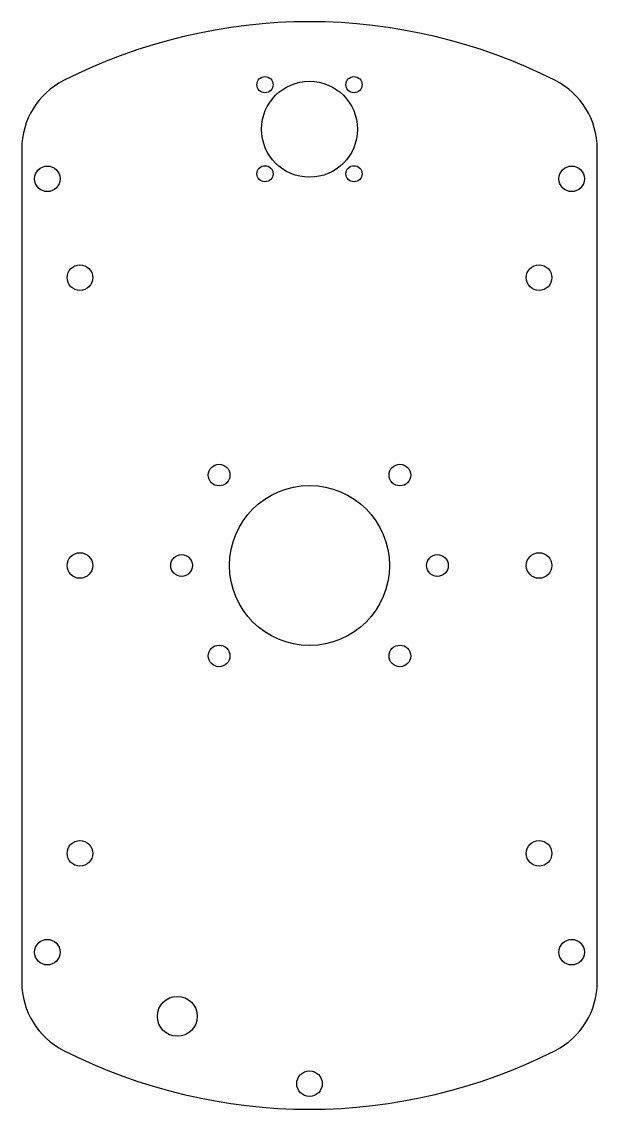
# Model space of a CAD drawing. Header units: inches. Extents: x -2.25 to 2.25, y -4.25 to 4.25.
import ezdxf

# ---------------------------------------------------------------- set-up
doc = ezdxf.new("R2010")
doc.units = ezdxf.units.IN
doc.layers.get('0').update_dxf_attribs({"linetype": 'CONTINUOUS'})

msp = doc.modelspace()

# ---------------------------------------------------------------- linework, layer by layer
msp.add_lwpolyline([(2.25, 3.2573, 0.282502), (1.9228, 3.7902, 0.239152), (-1.9228, 3.7902, 0.282502), (-2.25, 3.2573), (-2.25, -3.2573, 0.282502), (-1.9228, -3.7902, 0.239152), (1.9228, -3.7902, 0.282502), (2.25, -3.2573)], format="xyb", close=True)
for centre, radius in [((-0.348, 3.758), 0.063), ((0, 3.41), 0.375), ((0.348, 3.758), 0.063), ((-2.05, 3.0222), 0.1), ((-0.348, 3.062), 0.063), ((0.348, 3.062), 0.063), ((2.05, 3.0222), 0.1), ((-1.795, 2.25), 0.1), ((1.795, 2.25), 0.1), ((-0.7071, 0.7071), 0.0848), ((0.7071, 0.7071), 0.0848), ((0, 0), 0.625), ((-1.795, 0), 0.1), ((1.795, 0), 0.1), ((-1, 0), 0.0848), ((1, 0), 0.0848), ((-0.7071, -0.7071), 0.0848), ((0.7071, -0.7071), 0.0847), ((-1.795, -2.25), 0.1), ((1.795, -2.25), 0.1), ((-2.05, -3.0222), 0.1), ((2.05, -3.0222), 0.1), ((-1.0338, -3.5239), 0.156), ((0, -4.05), 0.1)]:
    msp.add_circle(centre, radius)

doc.saveas('drawing.dxf')
